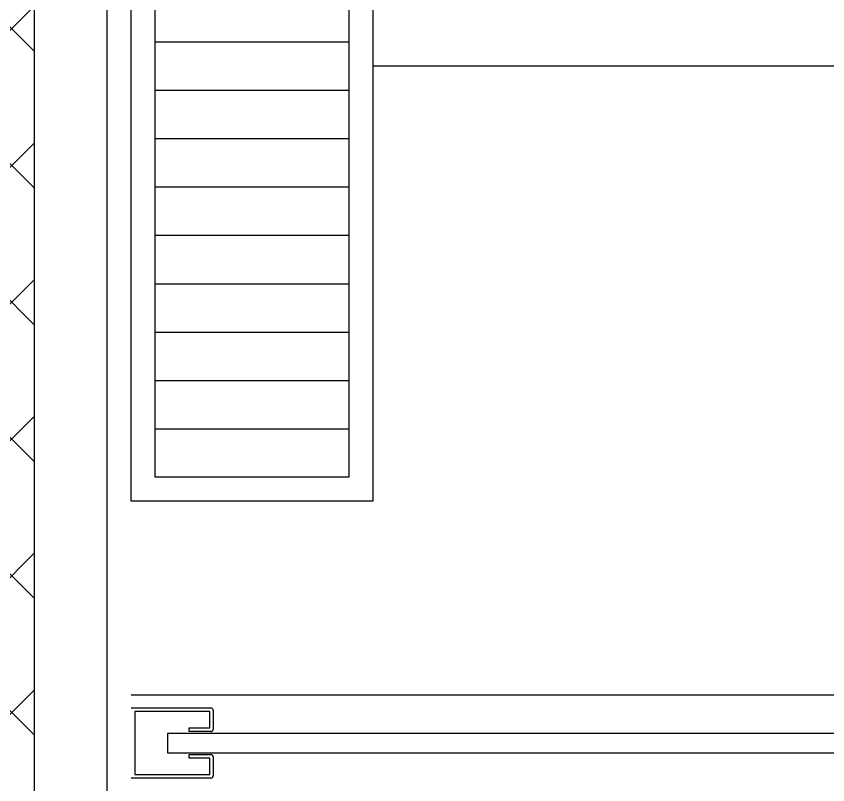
# Model space of a CAD drawing. Header units: millimetres. Extents: x 18456 to 179493, y -203649 to 469211.
# Drawn here: x 137351.1 to 137686.8, y 46353.8 to 46671.7 of the extents above; entities that cross this region are included whole.
import ezdxf

# ---------------------------------------------------------------- set-up
doc = ezdxf.new("R2010")
doc.units = ezdxf.units.MM
for name, color, linetype, true_color in [('X-평면도(기본형)$0$40HAT', 9, 'Continuous', 0x808080), ('X-평면도(기본형)$0$FIN', 9, 'Continuous', 0x808080), ('X-평면도(기본형)$0$FUR', 6, 'Continuous', 0xff00ff), ('X-평면도(기본형)$0$TIL', 5, 'Continuous', 0x0000ff), ('X-평면도(기본형)$0$W2', 3, 'Continuous', 0x00ff00)]:
    doc.layers.add(name, color=color, linetype=linetype, true_color=true_color)

# ---------------------------------------------------------------- blocks, each defined once
blk = doc.blocks.new('X-평면도(기본형)$0$T1')
at = {"layer": 'X-평면도(기본형)$0$FUR', "color": 8, "true_color": 0x808080}
for p, q in [((10, 190), (90, 190)), ((10, 170), (90, 170)), ((10, 150), (90, 150)), ((10, 130), (90, 130)), ((10, 110), (90, 110)), ((10, 90), (90, 90)), ((10, 70), (90, 70)), ((10, 50), (90, 50)), ((10, 30), (90, 30))]:
    blk.add_line(p, q, dxfattribs=at)
at = {"layer": 'X-평면도(기본형)$0$FUR'}
for points in [[(100, 270.92), (100, 0), (0, 0), (0, 700), (100, 700), (100, 487.43)], [(90, 270.87), (90, 10), (10, 10), (10, 238.22)]]:
    blk.add_lwpolyline(points, dxfattribs=at)

msp = doc.modelspace()

# ---------------------------------------------------------------- hatches: boundary and pattern name
at = {"layer": 'X-평면도(기본형)$0$40HAT'}
h = msp.add_hatch(dxfattribs=at)
h.set_pattern_fill('H3', color=256, scale=40, style=0, pattern_type=2)
h.set_pattern_definition([(315, (-346622.983, -110113.196), (28.2842712, 28.2842712), []), (45, (-346622.983, -110113.196), (-28.2842712, 28.2842712), [])])
h.paths.add_polyline_path([(138688.63, 47291.08), (138688.63, 47381.08), (137358.63, 47381.08), (137358.63, 47431.08), (137248.63, 47431.08), (137248.63, 45201.08), (137928.63, 45201.08), (137928.63, 45321.08), (138588.63, 45321.08), (138588.63, 45411.08), (137358.63, 45411.08), (137358.63, 47291.08), (138688.63, 47291.08)], flags=0)

# ---------------------------------------------------------------- linework, layer by layer
at = {"layer": 'X-평면도(기본형)$0$FIN'}
msp.add_line((137388.63, 47261.08), (137388.63, 45441.08), dxfattribs=at)
at = {"layer": 'X-평면도(기본형)$0$FUR', "color": 4, "ltscale": 3, "true_color": 0x00ffff}
msp.add_line((137398.63, 46391.08), (138558.63, 46391.08), dxfattribs=at)
at = {"layer": 'X-평면도(기본형)$0$FUR', "color": 8, "true_color": 0x808080}
for p, q in [((137398.63, 46385.58), (137431.63, 46385.58)), ((137431.13, 46377.33), (137431.13, 46384.08)), ((137432.63, 46384.58), (137432.63, 46376.83)), ((137422.63, 46377.33), (137431.13, 46377.33)), ((137422.63, 46375.83), (137422.63, 46377.33)), ((137431.63, 46375.83), (137422.63, 46375.83)), ((137422.63, 46364.83), (137422.63, 46366.33)), ((137422.63, 46366.33), (137431.63, 46366.33)), ((137431.13, 46364.83), (137422.63, 46364.83)), ((137431.13, 46358.08), (137431.13, 46364.83)), ((137432.63, 46365.33), (137432.63, 46357.58)), ((137431.63, 46356.58), (137398.63, 46356.58))]:
    msp.add_line(p, q, dxfattribs=at)
msp.add_lwpolyline([(137431.13, 46384.08), (137400.13, 46384.08), (137400.13, 46358.08), (137431.13, 46358.08)], dxfattribs=at)
msp.add_lwpolyline([(137413.63, 46367.08), (138574.63, 46367.08), (138574.63, 46375.08), (137413.63, 46375.08)], close=True, dxfattribs=at)
for centre, start, end in [((137431.63, 46384.58), 0, 90), ((137431.63, 46376.83), 270, 0), ((137431.63, 46365.33), 0, 90), ((137431.63, 46357.58), 270, 0)]:
    msp.add_arc(centre, 1, start, end, dxfattribs=at)
at = {"layer": 'X-평면도(기본형)$0$TIL'}
msp.add_line((139598.63, 46651.08), (137498.63, 46651.08), dxfattribs=at)
at = {"layer": 'X-평면도(기본형)$0$W2'}
msp.add_line((137358.63, 45411.08), (137358.63, 47291.08), dxfattribs=at)

# ---------------------------------------------------------------- block references
at = {"layer": 'X-평면도(기본형)$0$FUR'}
msp.add_blockref('X-평면도(기본형)$0$T1', (137398.63, 46471.08), dxfattribs=at)

doc.saveas('drawing.dxf')
